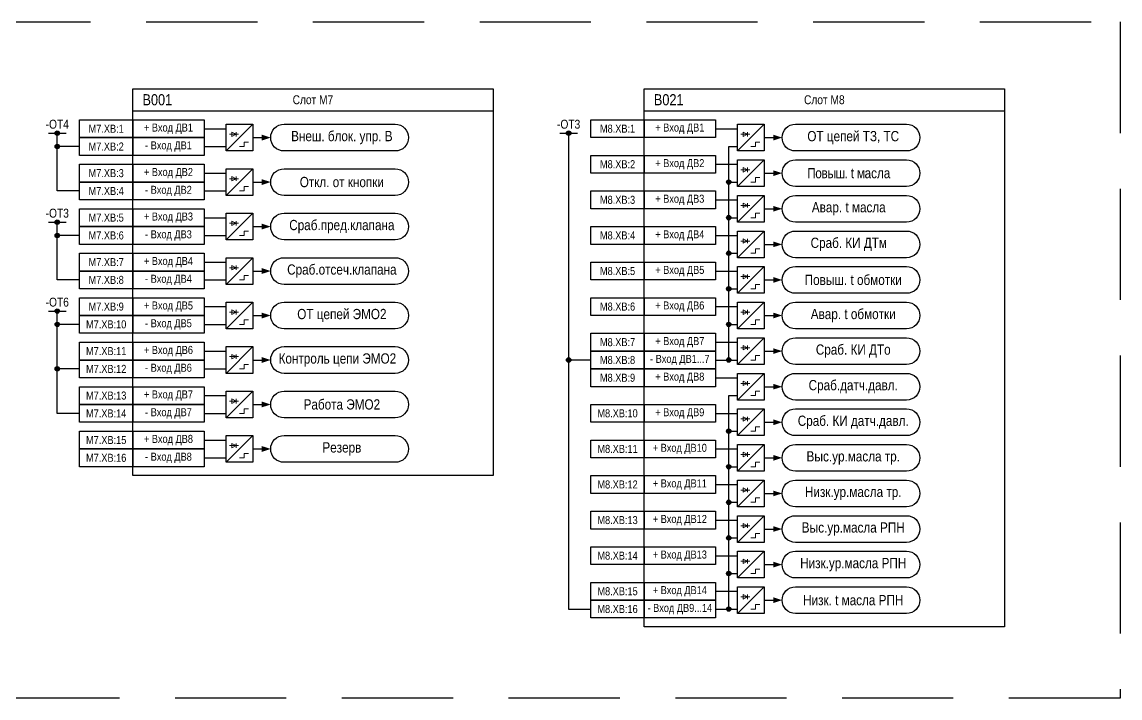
# Model space of a CAD drawing. Header units: millimetres. Extents: x 1491 to 6632, y -558 to 938.
# Drawn here: x 5431.1 to 5678, y 122 to 274 of the extents above; entities that cross this region are included whole.
import ezdxf

# ---------------------------------------------------------------- set-up
doc = ezdxf.new("R2010")
doc.units = ezdxf.units.MM
doc.linetypes.add('штриховая2', pattern=[0.375, 0.25, -0.125])
doc.layers.add('_ОРЗ_0.3', color=7, linetype='Continuous', lineweight=30)
doc.layers.add('TEXT', color=7, linetype='Continuous', lineweight=25)
doc.layers.add('Основная', color=7, linetype='Continuous')
doc.styles.add('1.8_Gost_RD', font='ARIALN.TTF', dxfattribs={"height": 1.8})
doc.styles.add('2.5_Gost_RD', font='ARIALN.TTF', dxfattribs={"height": 2.5})

# ---------------------------------------------------------------- blocks, each defined once
blk = doc.blocks.new('Точка')
at = {"ltscale": 100}
h = blk.add_hatch(color=256, dxfattribs=at)
h.dxf.hatch_style = 1
edge = h.paths.add_edge_path()
edge.add_arc((0, 0), 0.5, 0, 360)
blk.add_circle((0, 0), 0.5, dxfattribs=at)
blk = doc.blocks.new('*U149')
at = {"ltscale": 0.25}
blk.add_line((0, 0), (3, 0), dxfattribs=at)
blk.add_lwpolyline([(2, 0, 1.3, 0, 0), (4, 0, 0, 0, 0)], format="xyseb", dxfattribs=at)
blk = doc.blocks.new('*U150')
at = {"ltscale": 0.25}
blk.add_line((0, 0), (3, 0), dxfattribs=at)
blk.add_lwpolyline([(2, 0, 1.3, 0, 0), (4, 0, 0, 0, 0)], format="xyseb", dxfattribs=at)
blk = doc.blocks.new('*U151')
at = {"ltscale": 0.25}
blk.add_line((0, 0), (3, 0), dxfattribs=at)
blk.add_lwpolyline([(2, 0, 1.3, 0, 0), (4, 0, 0, 0, 0)], format="xyseb", dxfattribs=at)
blk = doc.blocks.new('*U152')
at = {"ltscale": 0.25}
blk.add_line((0, 0), (3, 0), dxfattribs=at)
blk.add_lwpolyline([(2, 0, 1.3, 0, 0), (4, 0, 0, 0, 0)], format="xyseb", dxfattribs=at)
blk = doc.blocks.new('*U153')
at = {"ltscale": 0.25}
blk.add_line((0, 0), (3, 0), dxfattribs=at)
blk.add_lwpolyline([(2, 0, 1.3, 0, 0), (4, 0, 0, 0, 0)], format="xyseb", dxfattribs=at)
blk = doc.blocks.new('*U154')
at = {"ltscale": 0.25}
blk.add_line((0, 0), (3, 0), dxfattribs=at)
blk.add_lwpolyline([(2, 0, 1.3, 0, 0), (4, 0, 0, 0, 0)], format="xyseb", dxfattribs=at)
blk = doc.blocks.new('*U155')
at = {"ltscale": 0.25}
blk.add_line((0, 0), (3, 0), dxfattribs=at)
blk.add_lwpolyline([(2, 0, 1.3, 0, 0), (4, 0, 0, 0, 0)], format="xyseb", dxfattribs=at)
blk = doc.blocks.new('*U156')
at = {"ltscale": 0.25}
blk.add_line((0, 0), (3, 0), dxfattribs=at)
blk.add_lwpolyline([(2, 0, 1.3, 0, 0), (4, 0, 0, 0, 0)], format="xyseb", dxfattribs=at)
blk = doc.blocks.new('*U157')
at = {"ltscale": 0.25}
blk.add_line((0, 0), (3, 0), dxfattribs=at)
blk.add_lwpolyline([(2, 0, 1.3, 0, 0), (4, 0, 0, 0, 0)], format="xyseb", dxfattribs=at)
blk = doc.blocks.new('*U158')
at = {"ltscale": 0.25}
blk.add_line((0, 0), (3, 0), dxfattribs=at)
blk.add_lwpolyline([(2, 0, 1.3, 0, 0), (4, 0, 0, 0, 0)], format="xyseb", dxfattribs=at)
blk = doc.blocks.new('*U159')
at = {"ltscale": 0.25}
blk.add_line((0, 0), (3, 0), dxfattribs=at)
blk.add_lwpolyline([(2, 0, 1.3, 0, 0), (4, 0, 0, 0, 0)], format="xyseb", dxfattribs=at)
blk = doc.blocks.new('*U146')
at = {"ltscale": 0.25}
blk.add_line((0, 0), (3, 0), dxfattribs=at)
blk.add_lwpolyline([(2, 0, 1.3, 0, 0), (4, 0, 0, 0, 0)], format="xyseb", dxfattribs=at)
blk = doc.blocks.new('*U147')
at = {"ltscale": 0.25}
blk.add_line((0, 0), (3, 0), dxfattribs=at)
blk.add_lwpolyline([(2, 0, 1.3, 0, 0), (4, 0, 0, 0, 0)], format="xyseb", dxfattribs=at)
blk = doc.blocks.new('*U148')
at = {"ltscale": 0.25}
blk.add_line((0, 0), (3, 0), dxfattribs=at)
blk.add_lwpolyline([(2, 0, 1.3, 0, 0), (4, 0, 0, 0, 0)], format="xyseb", dxfattribs=at)
blk = doc.blocks.new('*U113')
at = {"ltscale": 0.25}
blk.add_line((0, 0), (3, 0), dxfattribs=at)
blk.add_lwpolyline([(2, 0, 1.3, 0, 0), (4, 0, 0, 0, 0)], format="xyseb", dxfattribs=at)

msp = doc.modelspace()

# ---------------------------------------------------------------- linework, layer by layer
at = {"ltscale": 100}
for p, q in [((5437, 249), (5441, 249)), ((5439, 236), (5439, 249)), ((5552, 249), (5556, 249)), ((5554, 249), (5554, 142)), ((5444, 246), (5439, 246)), ((5444, 236), (5439, 236)), ((5437, 229), (5441, 229)), ((5439, 216), (5439, 229)), ((5444, 226), (5439, 226)), ((5444, 216), (5439, 216)), ((5437, 209), (5441, 209)), ((5439, 186), (5439, 209)), ((5444, 206), (5439, 206)), ((5559, 198), (5554, 198)), ((5444, 196), (5439, 196)), ((5444, 186), (5439, 186)), ((5554, 142), (5559, 142))]:
    msp.add_line(p, q, dxfattribs=at)
at = {"lineweight": 13, "ltscale": 0.25}
for p, q in [((5479.25, 249.25), (5479.25, 248.25)), ((5594.25, 249.25), (5594.25, 248.25)), ((5594.25, 241.25), (5594.25, 240.25)), ((5479.25, 239.25), (5479.25, 238.25)), ((5594.25, 233.25), (5594.25, 232.25)), ((5479.25, 229.25), (5479.25, 228.25)), ((5594.25, 225.25), (5594.25, 224.25)), ((5479.25, 219.25), (5479.25, 218.25)), ((5594.25, 217.25), (5594.25, 216.25)), ((5479.25, 209.25), (5479.25, 208.25)), ((5594.25, 209.25), (5594.25, 208.25)), ((5594.25, 201.25), (5594.25, 200.25)), ((5479.25, 199.25), (5479.25, 198.25)), ((5594.25, 193.25), (5594.25, 192.25)), ((5479.25, 189.25), (5479.25, 188.25)), ((5594.25, 185.25), (5594.25, 184.25)), ((5479.25, 179.25), (5479.25, 178.25)), ((5594.25, 177.25), (5594.25, 176.25)), ((5594.25, 169.25), (5594.25, 168.25)), ((5594.25, 161.25), (5594.25, 160.25)), ((5594.25, 153.25), (5594.25, 152.25)), ((5594.25, 145.25), (5594.25, 144.25))]:
    msp.add_line(p, q, dxfattribs=at)
at = {"color": 6, "linetype": 'штриховая2', "ltscale": 100}
msp.add_lwpolyline([(5309, 274), (5678, 274), (5678, 122), (5309, 122)], close=True, dxfattribs=at)
at = {"ltscale": 100}
for points in [[(5444, 252), (5456, 252), (5456, 248), (5444, 248)], [(5456, 252), (5472, 252), (5472, 248), (5456, 248)], [(5559, 252), (5571, 252), (5571, 248), (5559, 248)], [(5571, 252), (5587, 252), (5587, 248), (5571, 248)], [(5444, 248), (5456, 248), (5456, 244), (5444, 244)], [(5456, 248), (5472, 248), (5472, 244), (5456, 244)], [(5559, 244), (5571, 244), (5571, 240), (5559, 240)], [(5571, 244), (5587, 244), (5587, 240), (5571, 240)], [(5444, 242), (5456, 242), (5456, 238), (5444, 238)], [(5456, 242), (5472, 242), (5472, 238), (5456, 238)], [(5444, 238), (5456, 238), (5456, 234), (5444, 234)], [(5456, 238), (5472, 238), (5472, 234), (5456, 234)], [(5559, 236), (5571, 236), (5571, 232), (5559, 232)], [(5571, 236), (5587, 236), (5587, 232), (5571, 232)], [(5444, 232), (5456, 232), (5456, 228), (5444, 228)], [(5456, 232), (5472, 232), (5472, 228), (5456, 228)], [(5444, 228), (5456, 228), (5456, 224), (5444, 224)], [(5456, 228), (5472, 228), (5472, 224), (5456, 224)], [(5559, 228), (5571, 228), (5571, 224), (5559, 224)], [(5571, 228), (5587, 228), (5587, 224), (5571, 224)], [(5444, 222), (5456, 222), (5456, 218), (5444, 218)], [(5456, 222), (5472, 222), (5472, 218), (5456, 218)], [(5559, 220), (5571, 220), (5571, 216), (5559, 216)], [(5571, 220), (5587, 220), (5587, 216), (5571, 216)], [(5444, 218), (5456, 218), (5456, 214), (5444, 214)], [(5456, 218), (5472, 218), (5472, 214), (5456, 214)], [(5444, 212), (5456, 212), (5456, 208), (5444, 208)], [(5456, 212), (5472, 212), (5472, 208), (5456, 208)], [(5559, 212), (5571, 212), (5571, 208), (5559, 208)], [(5571, 212), (5587, 212), (5587, 208), (5571, 208)], [(5444, 208), (5456, 208), (5456, 204), (5444, 204)], [(5456, 208), (5472, 208), (5472, 204), (5456, 204)], [(5559, 204), (5571, 204), (5571, 200), (5559, 200)], [(5571, 204), (5587, 204), (5587, 200), (5571, 200)], [(5444, 202), (5456, 202), (5456, 198), (5444, 198)], [(5456, 202), (5472, 202), (5472, 198), (5456, 198)], [(5444, 198), (5456, 198), (5456, 194), (5444, 194)], [(5456, 198), (5472, 198), (5472, 194), (5456, 194)], [(5559, 200), (5571, 200), (5571, 196), (5559, 196)], [(5571, 200), (5587, 200), (5587, 196), (5571, 196)], [(5559, 196), (5571, 196), (5571, 192), (5559, 192)], [(5571, 196), (5587, 196), (5587, 192), (5571, 192)], [(5444, 192), (5456, 192), (5456, 188), (5444, 188)], [(5456, 192), (5472, 192), (5472, 188), (5456, 188)], [(5444, 188), (5456, 188), (5456, 184), (5444, 184)], [(5456, 188), (5472, 188), (5472, 184), (5456, 184)], [(5559, 188), (5571, 188), (5571, 184), (5559, 184)], [(5571, 188), (5587, 188), (5587, 184), (5571, 184)], [(5444, 182), (5456, 182), (5456, 178), (5444, 178)], [(5456, 182), (5472, 182), (5472, 178), (5456, 178)], [(5444, 178), (5456, 178), (5456, 174), (5444, 174)], [(5456, 178), (5472, 178), (5472, 174), (5456, 174)], [(5559, 180), (5571, 180), (5571, 176), (5559, 176)], [(5571, 180), (5587, 180), (5587, 176), (5571, 176)], [(5559, 172), (5571, 172), (5571, 168), (5559, 168)], [(5571, 172), (5587, 172), (5587, 168), (5571, 168)], [(5559, 164), (5571, 164), (5571, 160), (5559, 160)], [(5571, 164), (5587, 164), (5587, 160), (5571, 160)], [(5559, 156), (5571, 156), (5571, 152), (5559, 152)], [(5571, 156), (5587, 156), (5587, 152), (5571, 152)], [(5559, 148), (5571, 148), (5571, 144), (5559, 144)], [(5571, 148), (5587, 148), (5587, 144), (5571, 144)], [(5559, 144), (5571, 144), (5571, 140), (5559, 140)], [(5571, 144), (5587, 144), (5587, 140), (5571, 140)]]:
    msp.add_lwpolyline(points, close=True, dxfattribs=at)
for points in [[(5456, 254), (5537, 254)], [(5571, 254), (5652, 254)], [(5590, 198), (5590, 246)], [(5590, 142), (5590, 190)]]:
    msp.add_lwpolyline(points, dxfattribs=at)
for points in [[(5477, 251), (5483, 251), (5483, 245), (5477, 245)], [(5592, 251), (5598, 251), (5598, 245), (5592, 245)], [(5592, 243), (5598, 243), (5598, 237), (5592, 237)], [(5477, 241), (5483, 241), (5483, 235), (5477, 235)], [(5592, 235), (5598, 235), (5598, 229), (5592, 229)], [(5477, 231), (5483, 231), (5483, 225), (5477, 225)], [(5592, 227), (5598, 227), (5598, 221), (5592, 221)], [(5477, 221), (5483, 221), (5483, 215), (5477, 215)], [(5592, 219), (5598, 219), (5598, 213), (5592, 213)], [(5477, 211), (5483, 211), (5483, 205), (5477, 205)], [(5592, 211), (5598, 211), (5598, 205), (5592, 205)], [(5592, 203), (5598, 203), (5598, 197), (5592, 197)], [(5477, 201), (5483, 201), (5483, 195), (5477, 195)], [(5592, 195), (5598, 195), (5598, 189), (5592, 189)], [(5477, 191), (5483, 191), (5483, 185), (5477, 185)], [(5592, 187), (5598, 187), (5598, 181), (5592, 181)], [(5477, 181), (5483, 181), (5483, 175), (5477, 175)], [(5592, 179), (5598, 179), (5598, 173), (5592, 173)], [(5592, 171), (5598, 171), (5598, 165), (5592, 165)], [(5592, 163), (5598, 163), (5598, 157), (5592, 157)], [(5592, 155), (5598, 155), (5598, 149), (5592, 149)], [(5592, 147), (5598, 147), (5598, 141), (5592, 141)]]:
    msp.add_lwpolyline(points, close=True)
at = {"lineweight": 13, "flags": 128}
for points in [[(5478.5, 249.5, 0, 0, 0), (5478.5, 250, 0.25, 0, 0), (5478.5, 250.5, 0, 0, 0)], [(5479, 249.5, 0, 0, 0), (5479, 250, 0.25, 0, 0), (5479, 250.5, 0, 0, 0)], [(5593.5, 249.5, 0, 0, 0), (5593.5, 250, 0.25, 0, 0), (5593.5, 250.5, 0, 0, 0)], [(5594, 249.5, 0, 0, 0), (5594, 250, 0.25, 0, 0), (5594, 250.5, 0, 0, 0)], [(5593.5, 241.5, 0, 0, 0), (5593.5, 242, 0.25, 0, 0), (5593.5, 242.5, 0, 0, 0)], [(5594, 241.5, 0, 0, 0), (5594, 242, 0.25, 0, 0), (5594, 242.5, 0, 0, 0)], [(5478.5, 239.5, 0, 0, 0), (5478.5, 240, 0.25, 0, 0), (5478.5, 240.5, 0, 0, 0)], [(5479, 239.5, 0, 0, 0), (5479, 240, 0.25, 0, 0), (5479, 240.5, 0, 0, 0)], [(5593.5, 233.5, 0, 0, 0), (5593.5, 234, 0.25, 0, 0), (5593.5, 234.5, 0, 0, 0)], [(5594, 233.5, 0, 0, 0), (5594, 234, 0.25, 0, 0), (5594, 234.5, 0, 0, 0)], [(5478.5, 229.5, 0, 0, 0), (5478.5, 230, 0.25, 0, 0), (5478.5, 230.5, 0, 0, 0)], [(5479, 229.5, 0, 0, 0), (5479, 230, 0.25, 0, 0), (5479, 230.5, 0, 0, 0)], [(5593.5, 225.5, 0, 0, 0), (5593.5, 226, 0.25, 0, 0), (5593.5, 226.5, 0, 0, 0)], [(5594, 225.5, 0, 0, 0), (5594, 226, 0.25, 0, 0), (5594, 226.5, 0, 0, 0)], [(5478.5, 219.5, 0, 0, 0), (5478.5, 220, 0.25, 0, 0), (5478.5, 220.5, 0, 0, 0)], [(5479, 219.5, 0, 0, 0), (5479, 220, 0.25, 0, 0), (5479, 220.5, 0, 0, 0)], [(5593.5, 217.5, 0, 0, 0), (5593.5, 218, 0.25, 0, 0), (5593.5, 218.5, 0, 0, 0)], [(5594, 217.5, 0, 0, 0), (5594, 218, 0.25, 0, 0), (5594, 218.5, 0, 0, 0)], [(5478.5, 209.5, 0, 0, 0), (5478.5, 210, 0.25, 0, 0), (5478.5, 210.5, 0, 0, 0)], [(5479, 209.5, 0, 0, 0), (5479, 210, 0.25, 0, 0), (5479, 210.5, 0, 0, 0)], [(5593.5, 209.5, 0, 0, 0), (5593.5, 210, 0.25, 0, 0), (5593.5, 210.5, 0, 0, 0)], [(5594, 209.5, 0, 0, 0), (5594, 210, 0.25, 0, 0), (5594, 210.5, 0, 0, 0)], [(5593.5, 201.5, 0, 0, 0), (5593.5, 202, 0.25, 0, 0), (5593.5, 202.5, 0, 0, 0)], [(5594, 201.5, 0, 0, 0), (5594, 202, 0.25, 0, 0), (5594, 202.5, 0, 0, 0)], [(5478.5, 199.5, 0, 0, 0), (5478.5, 200, 0.25, 0, 0), (5478.5, 200.5, 0, 0, 0)], [(5479, 199.5, 0, 0, 0), (5479, 200, 0.25, 0, 0), (5479, 200.5, 0, 0, 0)], [(5593.5, 193.5, 0, 0, 0), (5593.5, 194, 0.25, 0, 0), (5593.5, 194.5, 0, 0, 0)], [(5594, 193.5, 0, 0, 0), (5594, 194, 0.25, 0, 0), (5594, 194.5, 0, 0, 0)], [(5478.5, 189.5, 0, 0, 0), (5478.5, 190, 0.25, 0, 0), (5478.5, 190.5, 0, 0, 0)], [(5479, 189.5, 0, 0, 0), (5479, 190, 0.25, 0, 0), (5479, 190.5, 0, 0, 0)], [(5593.5, 185.5, 0, 0, 0), (5593.5, 186, 0.25, 0, 0), (5593.5, 186.5, 0, 0, 0)], [(5594, 185.5, 0, 0, 0), (5594, 186, 0.25, 0, 0), (5594, 186.5, 0, 0, 0)], [(5478.5, 179.5, 0, 0, 0), (5478.5, 180, 0.25, 0, 0), (5478.5, 180.5, 0, 0, 0)], [(5479, 179.5, 0, 0, 0), (5479, 180, 0.25, 0, 0), (5479, 180.5, 0, 0, 0)], [(5593.5, 177.5, 0, 0, 0), (5593.5, 178, 0.25, 0, 0), (5593.5, 178.5, 0, 0, 0)], [(5594, 177.5, 0, 0, 0), (5594, 178, 0.25, 0, 0), (5594, 178.5, 0, 0, 0)], [(5593.5, 169.5, 0, 0, 0), (5593.5, 170, 0.25, 0, 0), (5593.5, 170.5, 0, 0, 0)], [(5594, 169.5, 0, 0, 0), (5594, 170, 0.25, 0, 0), (5594, 170.5, 0, 0, 0)], [(5593.5, 161.5, 0, 0, 0), (5593.5, 162, 0.25, 0, 0), (5593.5, 162.5, 0, 0, 0)], [(5594, 161.5, 0, 0, 0), (5594, 162, 0.25, 0, 0), (5594, 162.5, 0, 0, 0)], [(5593.5, 153.5, 0, 0, 0), (5593.5, 154, 0.25, 0, 0), (5593.5, 154.5, 0, 0, 0)], [(5594, 153.5, 0, 0, 0), (5594, 154, 0.25, 0, 0), (5594, 154.5, 0, 0, 0)], [(5593.5, 145.5, 0, 0, 0), (5593.5, 146, 0.25, 0, 0), (5593.5, 146.5, 0, 0, 0)], [(5594, 145.5, 0, 0, 0), (5594, 146, 0.25, 0, 0), (5594, 146.5, 0, 0, 0)]]:
    msp.add_lwpolyline(points, format="xyseb", dxfattribs=at)
at = {"ltscale": 100}
for points in [[(5490, 245, -1), (5490, 251), (5515, 251, -1), (5515, 245)], [(5605, 245, -1), (5605, 251), (5630, 251, -1), (5630, 245)], [(5605, 237, -1), (5605, 243), (5630, 243, -1), (5630, 237)], [(5490, 235, -1), (5490, 241), (5515, 241, -1), (5515, 235)], [(5605, 229, -1), (5605, 235), (5630, 235, -1), (5630, 229)], [(5490, 225, -1), (5490, 231), (5515, 231, -1), (5515, 225)], [(5605, 221, -1), (5605, 227), (5630, 227, -1), (5630, 221)], [(5490, 215, -1), (5490, 221), (5515, 221, -1), (5515, 215)], [(5605, 213, -1), (5605, 219), (5630, 219, -1), (5630, 213)], [(5490, 205, -1), (5490, 211), (5515, 211, -1), (5515, 205)], [(5605, 205, -1), (5605, 211), (5630, 211, -1), (5630, 205)], [(5605, 197, -1), (5605, 203), (5630, 203, -1), (5630, 197)], [(5490, 195, -1), (5490, 201), (5515, 201, -1), (5515, 195)], [(5605, 189, -1), (5605, 195), (5630, 195, -1), (5630, 189)], [(5490, 185, -1), (5490, 191), (5515, 191, -1), (5515, 185)], [(5605, 181, -1), (5605, 187), (5630, 187, -1), (5630, 181)], [(5490, 175, -1), (5490, 181), (5515, 181, -1), (5515, 175)], [(5605, 173, -1), (5605, 179), (5630, 179, -1), (5630, 173)], [(5605, 165, -1), (5605, 171), (5630, 171, -1), (5630, 165)], [(5605, 157, -1), (5605, 163), (5630, 163, -1), (5630, 157)], [(5605, 149, -1), (5605, 155), (5630, 155, -1), (5630, 149)], [(5605, 141, -1), (5605, 147), (5630, 147, -1), (5630, 141)]]:
    msp.add_lwpolyline(points, format="xyb", close=True, dxfattribs=at)
at = {"lineweight": 13, "ltscale": 0.25}
for points in [[(5479.25, 248.75), (5478.25, 249.25), (5478.25, 248.25), (5479.25, 248.75)], [(5594.25, 248.75), (5593.25, 249.25), (5593.25, 248.25), (5594.25, 248.75)], [(5594.25, 240.75), (5593.25, 241.25), (5593.25, 240.25), (5594.25, 240.75)], [(5479.25, 238.75), (5478.25, 239.25), (5478.25, 238.25), (5479.25, 238.75)], [(5594.25, 232.75), (5593.25, 233.25), (5593.25, 232.25), (5594.25, 232.75)], [(5479.25, 228.75), (5478.25, 229.25), (5478.25, 228.25), (5479.25, 228.75)], [(5594.25, 224.75), (5593.25, 225.25), (5593.25, 224.25), (5594.25, 224.75)], [(5479.25, 218.75), (5478.25, 219.25), (5478.25, 218.25), (5479.25, 218.75)], [(5594.25, 216.75), (5593.25, 217.25), (5593.25, 216.25), (5594.25, 216.75)], [(5479.25, 208.75), (5478.25, 209.25), (5478.25, 208.25), (5479.25, 208.75)], [(5594.25, 208.75), (5593.25, 209.25), (5593.25, 208.25), (5594.25, 208.75)], [(5594.25, 200.75), (5593.25, 201.25), (5593.25, 200.25), (5594.25, 200.75)], [(5479.25, 198.75), (5478.25, 199.25), (5478.25, 198.25), (5479.25, 198.75)], [(5594.25, 192.75), (5593.25, 193.25), (5593.25, 192.25), (5594.25, 192.75)], [(5479.25, 188.75), (5478.25, 189.25), (5478.25, 188.25), (5479.25, 188.75)], [(5594.25, 184.75), (5593.25, 185.25), (5593.25, 184.25), (5594.25, 184.75)], [(5479.25, 178.75), (5478.25, 179.25), (5478.25, 178.25), (5479.25, 178.75)], [(5594.25, 176.75), (5593.25, 177.25), (5593.25, 176.25), (5594.25, 176.75)], [(5594.25, 168.75), (5593.25, 169.25), (5593.25, 168.25), (5594.25, 168.75)], [(5594.25, 160.75), (5593.25, 161.25), (5593.25, 160.25), (5594.25, 160.75)], [(5594.25, 152.75), (5593.25, 153.25), (5593.25, 152.25), (5594.25, 152.75)], [(5594.25, 144.75), (5593.25, 145.25), (5593.25, 144.25), (5594.25, 144.75)]]:
    msp.add_lwpolyline(points, dxfattribs=at)
at = {"layer": '_ОРЗ_0.3', "ltscale": 100}
for points in [[(5456, 259), (5537, 259), (5537, 172), (5456, 172)], [(5571, 259), (5652, 259), (5652, 138), (5571, 138)]]:
    msp.add_lwpolyline(points, close=True, dxfattribs=at)
at = {"layer": 'Основная', "color": 0}
for p, q in [((5472, 250), (5477, 250)), ((5587, 250), (5592, 250)), ((5472, 246), (5477, 246)), ((5590, 246), (5592, 246)), ((5472, 240), (5477, 240)), ((5587, 242), (5592, 242)), ((5590, 238), (5592, 238)), ((5472, 236), (5477, 236)), ((5587, 234), (5592, 234)), ((5472, 230), (5477, 230)), ((5590, 230), (5592, 230)), ((5472, 226), (5477, 226)), ((5587, 226), (5592, 226)), ((5472, 220), (5477, 220)), ((5590, 222), (5592, 222)), ((5587, 218), (5592, 218)), ((5472, 216), (5477, 216)), ((5590, 214), (5592, 214)), ((5472, 210), (5477, 210)), ((5587, 210), (5592, 210)), ((5472, 206), (5477, 206)), ((5590, 206), (5592, 206)), ((5587, 202), (5592, 202)), ((5472, 200), (5477, 200)), ((5587, 198), (5592, 198)), ((5472, 196), (5477, 196)), ((5587, 194), (5592, 194)), ((5587, 194), (5592, 194)), ((5472, 190), (5477, 190)), ((5590, 190), (5592, 190)), ((5590, 190), (5592, 190)), ((5472, 186), (5477, 186)), ((5587, 186), (5592, 186)), ((5590, 182), (5592, 182)), ((5472, 180), (5477, 180)), ((5587, 178), (5592, 178)), ((5472, 176), (5477, 176)), ((5590, 174), (5592, 174)), ((5587, 170), (5592, 170)), ((5590, 166), (5592, 166)), ((5587, 162), (5592, 162)), ((5590, 158), (5592, 158)), ((5587, 154), (5592, 154)), ((5590, 150), (5592, 150)), ((5587, 146), (5592, 146)), ((5587, 142), (5592, 142))]:
    msp.add_line(p, q, dxfattribs=at)
at = {"layer": 'Основная', "ltscale": 0.25}
for p, q in [((5483, 251), (5477, 245)), ((5598, 251), (5592, 245)), ((5598, 243), (5592, 237)), ((5483, 241), (5477, 235)), ((5598, 235), (5592, 229)), ((5483, 231), (5477, 225)), ((5598, 227), (5592, 221)), ((5483, 221), (5477, 215)), ((5598, 219), (5592, 213)), ((5483, 211), (5477, 205)), ((5598, 211), (5592, 205)), ((5598, 203), (5592, 197)), ((5483, 201), (5477, 195)), ((5598, 195), (5592, 189)), ((5483, 191), (5477, 185)), ((5598, 187), (5592, 181)), ((5483, 181), (5477, 175)), ((5598, 179), (5592, 173)), ((5598, 171), (5592, 165)), ((5598, 163), (5592, 157)), ((5598, 155), (5592, 149)), ((5598, 147), (5592, 141))]:
    msp.add_line(p, q, dxfattribs=at)
at = {"layer": 'Основная', "color": 0, "lineweight": 13}
for p, q in [((5477.75, 248.75), (5479.75, 248.75)), ((5592.75, 248.75), (5594.75, 248.75)), ((5592.75, 240.75), (5594.75, 240.75)), ((5477.75, 238.75), (5479.75, 238.75)), ((5592.75, 232.75), (5594.75, 232.75)), ((5477.75, 228.75), (5479.75, 228.75)), ((5592.75, 224.75), (5594.75, 224.75)), ((5477.75, 218.75), (5479.75, 218.75)), ((5592.75, 216.75), (5594.75, 216.75)), ((5477.75, 208.75), (5479.75, 208.75)), ((5592.75, 208.75), (5594.75, 208.75)), ((5592.75, 200.75), (5594.75, 200.75)), ((5477.75, 198.75), (5479.75, 198.75)), ((5592.75, 192.75), (5594.75, 192.75)), ((5477.75, 188.75), (5479.75, 188.75)), ((5592.75, 184.75), (5594.75, 184.75)), ((5477.75, 178.75), (5479.75, 178.75)), ((5592.75, 176.75), (5594.75, 176.75)), ((5592.75, 168.75), (5594.75, 168.75)), ((5592.75, 160.75), (5594.75, 160.75)), ((5592.75, 152.75), (5594.75, 152.75)), ((5592.75, 144.75), (5594.75, 144.75))]:
    msp.add_line(p, q, dxfattribs=at)
for p, q in [((5481, 247), (5482, 247)), ((5481, 246), (5481, 247)), ((5596, 247), (5597, 247)), ((5596, 246), (5596, 247)), ((5480, 246), (5481, 246)), ((5595, 246), (5596, 246)), ((5595, 238), (5596, 238)), ((5596, 239), (5597, 239)), ((5596, 238), (5596, 239)), ((5480, 236), (5481, 236)), ((5481, 237), (5482, 237)), ((5481, 236), (5481, 237)), ((5595, 230), (5596, 230)), ((5596, 231), (5597, 231)), ((5596, 230), (5596, 231)), ((5480, 226), (5481, 226)), ((5481, 227), (5482, 227)), ((5481, 226), (5481, 227)), ((5596, 223), (5597, 223)), ((5596, 222), (5596, 223)), ((5595, 222), (5596, 222)), ((5480, 216), (5481, 216)), ((5481, 217), (5482, 217)), ((5481, 216), (5481, 217)), ((5596, 215), (5597, 215)), ((5596, 214), (5596, 215)), ((5595, 214), (5596, 214)), ((5480, 206), (5481, 206)), ((5481, 207), (5482, 207)), ((5481, 206), (5481, 207)), ((5595, 206), (5596, 206)), ((5596, 207), (5597, 207)), ((5596, 206), (5596, 207)), ((5595, 198), (5596, 198)), ((5596, 199), (5597, 199)), ((5596, 198), (5596, 199)), ((5480, 196), (5481, 196)), ((5481, 197), (5482, 197)), ((5481, 196), (5481, 197)), ((5596, 191), (5597, 191)), ((5596, 190), (5596, 191)), ((5595, 190), (5596, 190)), ((5480, 186), (5481, 186)), ((5481, 187), (5482, 187)), ((5481, 186), (5481, 187)), ((5596, 183), (5597, 183)), ((5596, 182), (5596, 183)), ((5595, 182), (5596, 182)), ((5480, 176), (5481, 176)), ((5481, 177), (5482, 177)), ((5481, 176), (5481, 177)), ((5595, 174), (5596, 174)), ((5596, 175), (5597, 175)), ((5596, 174), (5596, 175)), ((5595, 166), (5596, 166)), ((5596, 167), (5597, 167)), ((5596, 166), (5596, 167)), ((5596, 159), (5597, 159)), ((5596, 158), (5596, 159)), ((5595, 158), (5596, 158)), ((5596, 151), (5597, 151)), ((5596, 150), (5596, 151)), ((5595, 150), (5596, 150)), ((5595, 142), (5596, 142)), ((5596, 143), (5597, 143)), ((5596, 142), (5596, 143))]:
    msp.add_line(p, q, dxfattribs=at).dxf.unprotected_set("ltscale", 0)

# ---------------------------------------------------------------- block references
at = {"ltscale": 100}
for p in [(5439, 249), (5554, 249), (5439, 246), (5590, 238), (5590, 230), (5439, 229), (5439, 226), (5590, 222), (5590, 214), (5439, 209), (5439, 206), (5590, 206), (5554, 198), (5590, 198), (5439, 196), (5590, 182), (5590, 174), (5590, 166), (5590, 158), (5590, 150), (5590, 142)]:
    msp.add_blockref('Точка', p, dxfattribs=at)
at = {"ltscale": 0.35}
for name, p in [('*U113', (5483, 248)), ('*U149', (5598, 248)), ('*U150', (5598, 240)), ('*U113', (5483, 238)), ('*U151', (5598, 232)), ('*U113', (5483, 228)), ('*U152', (5598, 224)), ('*U113', (5483, 218)), ('*U153', (5598, 216)), ('*U113', (5483, 208)), ('*U154', (5598, 208)), ('*U155', (5598, 200)), ('*U113', (5483, 198)), ('*U156', (5598, 192)), ('*U113', (5483, 188)), ('*U157', (5598, 184)), ('*U113', (5483, 178)), ('*U158', (5598, 176)), ('*U159', (5598, 168)), ('*U146', (5598, 160)), ('*U147', (5598, 152)), ('*U148', (5598, 144))]:
    msp.add_blockref(name, p, dxfattribs=at)

# ---------------------------------------------------------------- texts
at = {"ltscale": 100, "attachment_point": 5}
for s, insert, char_height, width, style in [('B001', (5461.5, 256.5), 2.5, 11, '2.5_Gost_RD'), ('Слот М7', (5496.5, 256.5), 2, 81, '1.8_Gost_RD'), ('B021', (5576.5, 256.5), 2.5, 11, '2.5_Gost_RD'), ('Слот М8', (5611.5, 256.5), 2, 81, '1.8_Gost_RD'), ('-ОТ4', (5439, 251), 2, 81, '1.8_Gost_RD'), ('-ОТ3', (5554, 251), 2, 81, '1.8_Gost_RD'), ('М7.XB:1', (5450, 250), 1.8, 12, '1.8_Gost_RD'), ('+ Вход ДВ1', (5464, 250), 1.8, 16, '1.8_Gost_RD'), ('М8.XB:1', (5565, 250), 1.8, 12, '1.8_Gost_RD'), ('+ Вход ДВ1', (5579, 250), 1.8, 16, '1.8_Gost_RD'), ('- Вход ДВ1', (5464, 246), 1.8, 16, '1.8_Gost_RD'), ('М7.XB:2', (5450, 246), 1.8, 12, '1.8_Gost_RD'), ('М8.XB:2', (5565, 242), 1.8, 12, '1.8_Gost_RD'), ('+ Вход ДВ2', (5579, 242), 1.8, 16, '1.8_Gost_RD'), ('М7.XB:3', (5450, 240), 1.8, 12, '1.8_Gost_RD'), ('+ Вход ДВ2', (5464, 240), 1.8, 16, '1.8_Gost_RD'), ('- Вход ДВ2', (5464, 236), 1.8, 16, '1.8_Gost_RD'), ('М7.XB:4', (5450, 236), 1.8, 12, '1.8_Gost_RD'), ('М8.XB:3', (5565, 234), 1.8, 12, '1.8_Gost_RD'), ('+ Вход ДВ3', (5579, 234), 1.8, 16, '1.8_Gost_RD'), ('-ОТ3', (5439, 231), 2, 81, '1.8_Gost_RD'), ('М7.XB:5', (5450, 230), 1.8, 12, '1.8_Gost_RD'), ('+ Вход ДВ3', (5464, 230), 1.8, 16, '1.8_Gost_RD'), ('- Вход ДВ3', (5464, 226), 1.8, 16, '1.8_Gost_RD'), ('\\A1;\\pxsm0.7;Сраб.пред.клапана', (5503, 228), 2.3, 31, '2.5_Gost_RD'), ('М7.XB:6', (5450, 226), 1.8, 12, '1.8_Gost_RD'), ('М8.XB:4', (5565, 226), 1.8, 12, '1.8_Gost_RD'), ('+ Вход ДВ4', (5579, 226), 1.8, 16, '1.8_Gost_RD'), ('М7.XB:7', (5450, 220), 1.8, 12, '1.8_Gost_RD'), ('+ Вход ДВ4', (5464, 220), 1.8, 16, '1.8_Gost_RD'), ('\\A1;\\pxsm0.7;Сраб.отсеч.клапана', (5503, 218), 2.3, 31, '2.5_Gost_RD'), ('М8.XB:5', (5565, 218), 1.8, 12, '1.8_Gost_RD'), ('+ Вход ДВ5', (5579, 218), 1.8, 16, '1.8_Gost_RD'), ('М7.XB:8', (5450, 216), 1.8, 12, '1.8_Gost_RD'), ('- Вход ДВ4', (5464, 216), 1.8, 16, '1.8_Gost_RD'), ('-ОТ6', (5439, 211), 2, 81, '1.8_Gost_RD'), ('М7.XB:9', (5450, 210), 1.8, 12, '1.8_Gost_RD'), ('+ Вход ДВ5', (5464, 210), 1.8, 16, '1.8_Gost_RD'), ('М8.XB:6', (5565, 210), 1.8, 12, '1.8_Gost_RD'), ('+ Вход ДВ6', (5579, 210), 1.8, 16, '1.8_Gost_RD'), ('М7.XB:10', (5450, 206), 1.8, 12, '1.8_Gost_RD'), ('- Вход ДВ5', (5464, 206), 1.8, 16, '1.8_Gost_RD'), ('М8.XB:7', (5565, 202), 1.8, 12, '1.8_Gost_RD'), ('+ Вход ДВ7', (5579, 202), 1.8, 16, '1.8_Gost_RD'), ('М7.XB:11', (5450, 200), 1.8, 12, '1.8_Gost_RD'), ('+ Вход ДВ6', (5464, 200), 1.8, 16, '1.8_Gost_RD'), ('М8.XB:8', (5565, 198), 1.8, 12, '1.8_Gost_RD'), ('- Вход ДВ1...7', (5579, 198), 1.8, 16, '1.8_Gost_RD'), ('М7.XB:12', (5450, 196), 1.8, 12, '1.8_Gost_RD'), ('- Вход ДВ6', (5464, 196), 1.8, 16, '1.8_Gost_RD'), ('+ Вход ДВ8', (5579, 194), 1.8, 16, '1.8_Gost_RD'), ('М8.XB:9', (5565, 194), 1.8, 12, '1.8_Gost_RD'), ('М7.XB:13', (5450, 190), 1.8, 12, '1.8_Gost_RD'), ('+ Вход ДВ7', (5464, 190), 1.8, 16, '1.8_Gost_RD'), ('М7.XB:14', (5450, 186), 1.8, 12, '1.8_Gost_RD'), ('- Вход ДВ7', (5464, 186), 1.8, 16, '1.8_Gost_RD'), ('М8.XB:10', (5565, 186), 1.8, 12, '1.8_Gost_RD'), ('+ Вход ДВ9', (5579, 186), 1.8, 16, '1.8_Gost_RD'), ('М7.XB:15', (5450, 180), 1.8, 12, '1.8_Gost_RD'), ('+ Вход ДВ8', (5464, 180), 1.8, 16, '1.8_Gost_RD'), ('М8.XB:11', (5565, 178), 1.8, 12, '1.8_Gost_RD'), ('+ Вход ДВ10', (5579, 178), 1.8, 16, '1.8_Gost_RD'), ('М7.XB:16', (5450, 176), 1.8, 12, '1.8_Gost_RD'), ('- Вход ДВ8', (5464, 176), 1.8, 16, '1.8_Gost_RD'), ('\\A1;\\pxsm0.7;Выс.ур.масла тр.', (5618, 176), 2.3, 31, '2.5_Gost_RD'), ('М8.XB:12', (5565, 170), 1.8, 12, '1.8_Gost_RD'), ('+ Вход ДВ11', (5579, 170), 1.8, 16, '1.8_Gost_RD'), ('\\A1;\\pxsm0.7;Низк.ур.масла тр.', (5618, 168), 2.3, 29.7748, '2.5_Gost_RD'), ('+ Вход ДВ12', (5579, 162), 1.8, 16, '1.8_Gost_RD'), ('М8.XB:13', (5565, 162), 1.8, 12, '1.8_Gost_RD'), ('\\A1;\\pxsm0.7;Выс.ур.масла РПН', (5618, 160), 2.3, 31, '2.5_Gost_RD'), ('М8.XB:14', (5565, 154), 1.8, 12, '1.8_Gost_RD'), ('+ Вход ДВ13', (5579, 154), 1.8, 16, '1.8_Gost_RD'), ('\\A1;\\pxsm0.7;Низк.ур.масла РПН', (5618, 152), 2.3, 29.7748, '2.5_Gost_RD'), ('М8.XB:15', (5565, 146), 1.8, 12, '1.8_Gost_RD'), ('+ Вход ДВ14', (5579, 146), 1.8, 16, '1.8_Gost_RD'), ('\\A1;\\pxsm0.7;Низк. t масла РПН', (5618, 144), 2.3, 29.7748, '2.5_Gost_RD'), ('М8.XB:16', (5565, 142), 1.8, 12, '1.8_Gost_RD'), ('- Вход ДВ9...14', (5579, 142), 1.8, 16, '1.8_Gost_RD')]:
    msp.add_mtext(s, dxfattribs=dict(at, insert=insert, char_height=char_height, width=width, style=style))
at = {"layer": 'TEXT', "ltscale": 100, "char_height": 2.3, "attachment_point": 5, "style": '2.5_Gost_RD'}
for s, insert, width in [('\\pxsm0.7;Внеш. блок. упр. В', (5503, 248), 31), ('\\pxsm0.7;ОТ цепей ТЗ, ТС', (5618, 248), 31), ('\\A1;\\pxsm0.7;{\\T0.95;Повыш. t м}асла ', (5617, 240), 31), ('\\pxsm0.7;Откл. от кнопки', (5503, 238), 31), ('\\A1;\\pxsm0.7;Авар. t масла', (5617, 232), 31), ('\\A1;\\pxsm0.7;Сраб. КИ ДТм', (5617, 224), 31), ('\\A1;\\pxsm0.7;Повыш. t обмотки', (5618, 216), 31), ('\\pxsm0.7;ОТ цепей ЭМО2', (5503, 208), 31), ('\\A1;\\pxsm0.7,t3;Авар. t обмотки', (5618, 208), 31), ('\\A1;\\pxsm0.7;Сраб. КИ ДТо', (5618, 200), 31), ('\\pxsm0.7;Контроль цепи ЭМО2', (5502, 198), 28), ('\\A1;\\pxsm0.7;Сраб.датч.давл.', (5618, 192), 31), ('\\pxsm0.7;Работа ЭМО2', (5503, 188), 31), ('\\A1;\\pxsm0.7;Сраб. КИ датч.давл.', (5618, 184), 31), ('\\pxsm0.7;Резерв', (5503, 178), 31)]:
    msp.add_mtext(s, dxfattribs=dict(at, insert=insert, width=width))

doc.saveas('drawing.dxf')
